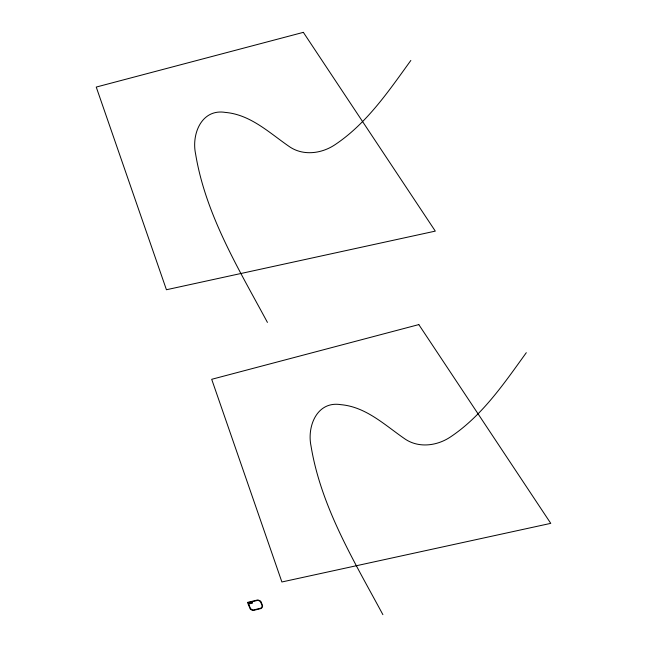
<?xml version="1.0" encoding="UTF-8"?>
<svg xmlns="http://www.w3.org/2000/svg" width="647" height="647" viewBox="0 0 647 647"><rect width="100%" height="100%" fill="white"/><g stroke="black" fill="none" stroke-linecap="round" stroke-linejoin="round"><path stroke-width="0.97" d="M410.845 60.454C388.604 91.187 366.534 123.933 334.345 145.146C321.308 153.582 303.807 155.895 290.285 147.241C270.066 133.541 251.068 114.681 225.431 112.424C201.549 108.478 191.383 134.164 195.58 153.832C205.584 214.772 238.606 268.82 267.429 322.408M526.302 352.696C504.07 383.42 481.999 416.175 449.802 437.388C436.765 445.823 419.272 448.136 405.742 439.483C385.523 425.783 366.525 406.923 340.888 404.666C317.006 400.719 306.848 426.405 311.037 446.066C321.049 507.013 354.063 561.062 382.887 614.65M251.254 609.296L252.403 609.83A3.017 2.548 8.4 0 0 253.624 609.943L260.498 608.229A2.976 2.515 8.4 0 0 261.21 607.776L261.404 607.582A3.445 2.911 8.4 0 0 261.873 606.878L262.035 606.368A3.017 2.548 8.4 0 0 262.051 605.584L260.604 601.92A3.025 2.564 8.4 0 0 260.029 601.281L258.63 600.57A3.211 2.717 8.4 0 0 257.393 600.44L247.647 602.818L247.486 602.422L257.336 600.02A3.591 3.033 8.4 0 1 258.412 600.092L260.369 600.998A3.445 2.911 8.4 0 1 261.024 601.726L262.536 605.56A3.478 2.944 8.4 0 1 262.52 606.457L262.334 607.04A3.947 3.34 8.4 0 1 261.8 607.848A3.453 2.928 8.4 0 1 260.749 608.601L253.689 610.364A3.478 2.944 8.4 0 1 252.273 610.226L250.955 609.62A3.494 2.952 8.4 0 1 250.219 608.94L247.93 603.538L248.391 603.425L250.446 608.479M251.376 609.353A3.017 2.548 8.4 0 1 250.583 608.544M303.354 32.35L96.241 87.062L166.433 289.743L435.302 231.116L303.354 32.35M418.811 324.592L211.698 379.304L281.89 581.976L550.759 523.358L418.811 324.592M249.669 603.101L249.208 603.214L249.467 603.886L249.928 603.764L249.669 603.101M250.947 602.786L250.486 602.899L250.745 603.562L251.206 603.449L250.947 602.786M252.225 602.462L251.764 602.575L252.023 603.247L252.484 603.125L252.225 602.462"/></g></svg>
